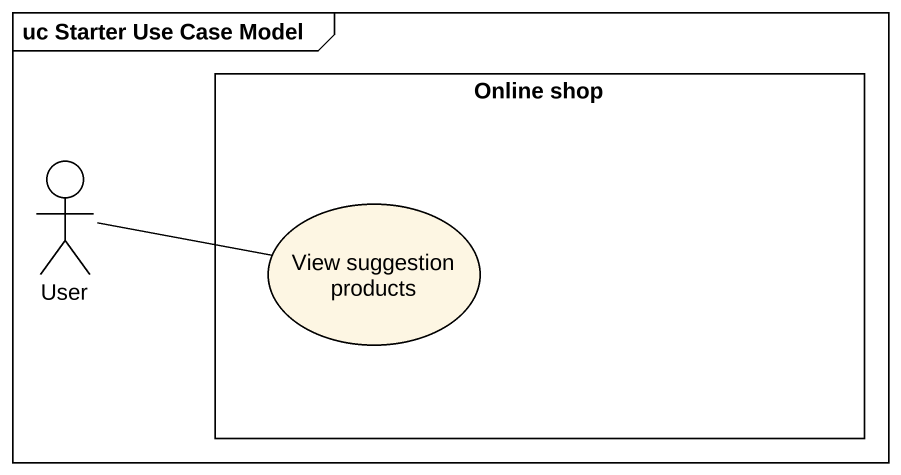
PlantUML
@startuml
mainframe uc Starter Use Case Model
rectangle "Online shop" as Online_shop {
  usecase "View suggestion products" as View_suggestion_products
}
actor User
User -right- View_suggestion_products
@enduml
